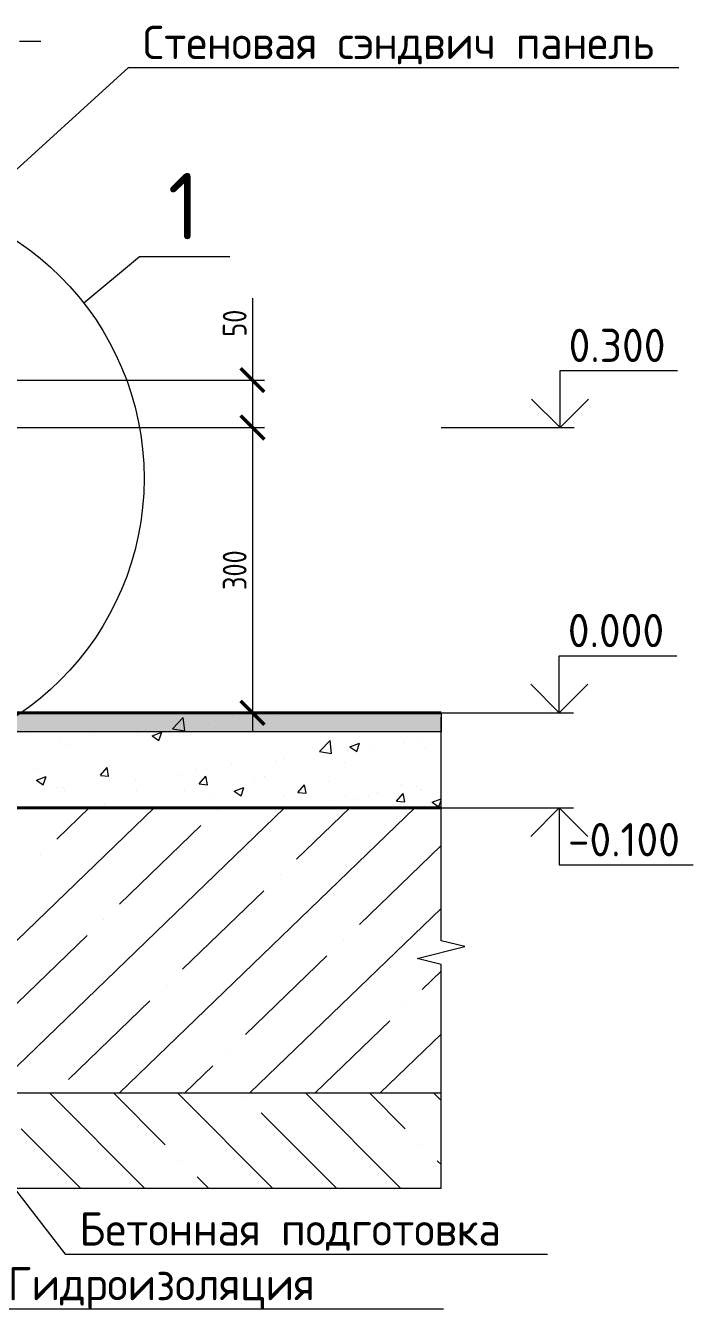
# Model space of a CAD drawing. Header units: millimetres. Extents: x -3689 to 3021565, y -698052 to -604547.
# Drawn here: x 2756854 to 2757556, y -676523 to -675172 of the extents above; entities that cross this region are included whole.
import ezdxf

# ---------------------------------------------------------------- set-up
doc = ezdxf.new("R2010")
doc.units = ezdxf.units.MM
doc.layers.get('0').update_dxf_attribs({"lineweight": 0})
for name, color, linetype, lineweight in [('_PP_Hatch', 9, 'Continuous', 9), ('_PP_Primary Line Continuous', 3, 'Continuous', 40), ('_Выноска', 7, 'Continuous', 15), ('Аннотация', 7, 'Continuous', 20), ('Штрих Бетон неармированный', 7, 'Continuous', 15)]:
    doc.layers.add(name, color=color, linetype=linetype, lineweight=lineweight)
doc.styles.add('GOST 2.304', font='CS_Gost2304.shx')
doc.styles.add('GOST-2.304_Type-B', font='GOST_Common.ttf')

# ---------------------------------------------------------------- blocks, each defined once
blk = doc.blocks.new('_ARCHTICK')
at = {"color": 0, "linetype": 'ByBlock', "const_width": 0.15}
blk.add_lwpolyline([(-0.5, -0.5), (0.5, 0.5)], dxfattribs=at)

msp = doc.modelspace()

# ---------------------------------------------------------------- hatches: boundary and pattern name
at = {"layer": '_Выноска'}
h = msp.add_hatch(color=256, dxfattribs=at)
h.dxf.hatch_style = 1
h.paths.add_polyline_path([(2756834.0086, -675895.2696), (2757290.5339, -675895.2696), (2757290.5339, -675915.2696), (2756834.0086, -675915.2696)])

# ---------------------------------------------------------------- linework, layer by layer
for p, q in [((2756820.846, -675344.713), (2756961.8196, -675216.5554)), ((2756961.8196, -675216.5554), (2757540.7893, -675216.5554)), ((2756914.5662, -675464.0922), (2756973.1421, -675415.3375)), ((2756973.1421, -675415.3375), (2757068.1421, -675415.3375)), ((2757415.7066, -675595.2696, 0.3015), (2757415.7066, -675535.2696, 0.3015)), ((2757415.7066, -675535.2696), (2757539.2066, -675535.2696)), ((2757385.7066, -675565.2696), (2757415.7066, -675595.2696)), ((2757415.7066, -675595.2696), (2757445.7066, -675565.2696)), ((2757290.5339, -675595.2696, 0.3015), (2757430.7066, -675595.2696, 0.3015)), ((2757414.9263, -675895.2696), (2757414.9263, -675835.2696)), ((2757414.9263, -675835.2696), (2757538.4263, -675835.2696)), ((2757384.9263, -675865.2696), (2757414.9263, -675895.2696)), ((2757414.9263, -675895.2696), (2757444.9263, -675865.2696)), ((2757290.5339, -675895.2696), (2757429.9263, -675895.2696)), ((2757290.5339, -675995.2696), (2757429.9263, -675995.2696)), ((2757384.9263, -676025.2696), (2757414.9263, -675995.2696)), ((2757414.9263, -675995.2696), (2757414.9263, -676055.2696)), ((2757414.9263, -675995.2696), (2757444.9263, -676025.2696)), ((2757414.9263, -676055.2696), (2757555.9263, -676055.2696)), ((2756821.7261, -676370.22), (2756895.0235, -676464.7507)), ((2756895.0235, -676464.7507), (2757402.5083, -676464.7507)), ((2756819.7252, -676522.355), (2757169.9752, -676522.355)), ((2756819.7252, -676522.355), (2757293.0586, -676522.355))]:
    msp.add_line(p, q)
at = {"layer": '_PP_Hatch', "linetype": 'Continuous', "ltscale": 10}
for p, q in [((2756834.0086, -676144.6863), (2756988.7342, -675995.2696)), ((2756834.0086, -676277.0994), (2757125.852, -675995.2696)), ((2756886.148, -676028.1294), (2756920.1754, -675995.2696)), ((2756952.3107, -676295.2696), (2757262.9698, -675995.2696)), ((2757055.0899, -675997.3972), (2757055.0899, -675997.3972)), ((2757138.3854, -676049.3728), (2757194.4109, -675995.2696)), ((2756952.3143, -676096.6465), (2757037.9607, -676013.9387)), ((2756869.0188, -676044.6709), (2756869.0188, -676044.6709)), ((2757204.5516, -676117.8899), (2757290.198, -676035.1821)), ((2757121.2561, -676065.9143), (2757121.2561, -676065.9143)), ((2757018.4805, -676165.1636), (2757104.1269, -676082.4559)), ((2756935.185, -676113.1881), (2756935.185, -676113.1881)), ((2757089.4284, -676295.2696), (2757290.5339, -676101.0642)), ((2756834.0086, -676210.8929), (2756918.0557, -676129.7296)), ((2757187.4224, -676134.4314), (2757187.4224, -676134.4314)), ((2757084.6467, -676233.6807), (2757170.2931, -676150.973)), ((2757270.7178, -676186.407), (2757290.5339, -676167.2708)), ((2757001.3512, -676181.7052), (2757001.3512, -676181.7052)), ((2756898.5755, -676280.9545), (2756984.2219, -676198.2467)), ((2757253.5886, -676202.9485), (2757253.5886, -676202.9485)), ((2757157.9873, -676295.2696), (2757236.4593, -676219.4901)), ((2757226.5462, -676295.2696), (2757290.5339, -676233.4773)), ((2757067.5174, -676250.2223), (2757067.5174, -676250.2223)), ((2757020.8696, -676295.2696), (2757050.3881, -676266.7638)), ((2756978.4679, -676395.2696), (2756878.4679, -676295.2696)), ((2757000.2147, -676349.6644), (2756945.8199, -676295.2696)), ((2757113.1718, -676395.2696), (2757013.1718, -676295.2696)), ((2757084.4046, -676299.1505), (2757084.4046, -676299.1505)), ((2757247.8756, -676395.2696), (2757147.8756, -676295.2696)), ((2757252.7844, -676332.8264), (2757215.2276, -676295.2696)), ((2757290.5339, -676303.224), (2757282.5795, -676295.2696)), ((2757180.5237, -676395.2696), (2757101.2426, -676315.9884)), ((2756911.116, -676395.2696), (2756848.6729, -676332.8264)), ((2757269.6224, -676349.6644), (2757269.6224, -676349.6644)), ((2757017.0527, -676366.5024), (2757017.0527, -676366.5024)), ((2757290.5339, -676370.5759), (2757286.4604, -676366.5024)), ((2757045.8199, -676395.2696), (2757033.8907, -676383.3404))]:
    msp.add_line(p, q, dxfattribs=at)
at = {"layer": '_PP_Primary Line Continuous'}
msp.add_line((2756834.0086, -675895.2696), (2757290.5339, -675895.2696), dxfattribs=at)
at = {"layer": '_PP_Primary Line Continuous', "ltscale": 10}
msp.add_line((2757290.5339, -675995.2696), (2756834.0086, -675995.2696), dxfattribs=at)
at = {"layer": '_Выноска'}
for p, q in [((2756847.0084, -675188.866), (2756869.4697, -675188.866)), ((2757092.1469, -675458.9895), (2757092.1469, -675545.2696)), ((2757092.1469, -675525.2696), (2757092.1469, -675615.2696)), ((2756639.2586, -675545.2696), (2757104.6469, -675545.2696)), ((2757092.1469, -675575.2696), (2757092.1469, -675915.2696)), ((2756639.2586, -675595.2696), (2757104.6469, -675595.2696)), ((2756840.2586, -675595.2696), (2757104.6469, -675595.2696)), ((2756834.0086, -675895.2696), (2757290.5339, -675895.2696)), ((2756855.1455, -675895.2696), (2757104.6469, -675895.2696)), ((2757290.5339, -675895.2696), (2757290.5339, -675915.2696)), ((2757290.5339, -675914.843), (2757290.5339, -675899.843)), ((2757290.5339, -675915.2696), (2756834.0086, -675915.2696)), ((2757290.5339, -676135.0563), (2757290.5339, -675914.843)), ((2757315.5339, -676141.3063), (2757290.5339, -676135.0563)), ((2757265.5339, -676153.8063), (2757315.5339, -676141.3063)), ((2757290.5339, -676160.0563), (2757265.5339, -676153.8063)), ((2757290.5339, -676380.2696), (2757290.5339, -676160.0563)), ((2757290.5339, -676395.2696), (2757290.5339, -676380.2696))]:
    msp.add_line(p, q, dxfattribs=at)
msp.add_circle((2756678.0617, -675648.6609), 300, dxfattribs=at)
at = {"layer": 'Аннотация', "color": 7}
for p, q in [((2757290.5339, -675995.2696), (2756834.0086, -675995.2696)), ((2756634.0086, -676295.2696), (2757290.5339, -676295.2696)), ((2756131.4019, -676395.2696), (2757290.5339, -676395.2696))]:
    msp.add_line(p, q, dxfattribs=at)
at = {"layer": 'Штрих Бетон неармированный', "linetype": 'Continuous'}
for p, q in [((2757071.4436, -675897.8326), (2757071.4436, -675897.8326)), ((2757118.6163, -675898.014), (2757118.6163, -675898.014)), ((2757277.146, -675896.5852), (2757277.146, -675896.5852)), ((2756942.084, -675904.9101), (2756942.084, -675904.9101)), ((2756980.0078, -675909.8704), (2756980.0078, -675909.8704)), ((2757007.9563, -675912.1583), (2757019.233, -675900.4056)), ((2757020.8289, -675914.1557), (2757019.2293, -675900.406)), ((2757045.487, -675907.2826), (2757045.487, -675907.2826)), ((2756857.6503, -675919.4032), (2756857.6503, -675919.4032)), ((2756888.9308, -675921.8609), (2756888.9308, -675921.8609)), ((2756925.175, -675917.0893), (2756925.175, -675917.0893)), ((2756971.1517, -675917.4766), (2756971.1517, -675917.4766)), ((2756986.5397, -675919.4785), (2756993.7414, -675924.3361)), ((2756986.5535, -675919.448), (2756996.6908, -675915.5567)), ((2756993.7426, -675924.3364), (2756996.6782, -675915.5875)), ((2757007.9536, -675912.1526), (2757020.8298, -675914.1496)), ((2757162.4713, -675936.1224), (2757173.748, -675924.3697)), ((2757175.3438, -675938.1199), (2757173.7443, -675924.3701)), ((2756895.9548, -675928.3317), (2756895.9548, -675928.3317)), ((2757162.4686, -675936.1165), (2757175.3448, -675938.1135)), ((2757192.0527, -675935.3553), (2757192.0527, -675935.3553)), ((2757194.6072, -675931.0737), (2757201.8089, -675935.9313)), ((2757194.6211, -675931.0431), (2757204.7584, -675927.1518)), ((2757201.8102, -675935.9316), (2757204.7458, -675927.1827)), ((2757215.8693, -675930.9073), (2757215.8693, -675930.9073)), ((2757252.1135, -675926.1356), (2757252.1135, -675926.1356)), ((2757266.388, -675925.1612), (2757266.388, -675925.1612)), ((2757273.841, -675933.3226), (2757273.841, -675933.3226)), ((2757069.6006, -675950.1639), (2757069.6006, -675950.1639)), ((2757116.8558, -675946.2103), (2757116.8558, -675946.2103)), ((2757124.4334, -675942.945), (2757124.4334, -675942.945)), ((2757189.4073, -675947.8156), (2757189.4073, -675947.8156)), ((2756862.5194, -675954.2404), (2756862.5194, -675954.2404)), ((2756864.9061, -675966.1441), (2756875.0434, -675962.2527)), ((2756872.0953, -675971.0324), (2756875.0309, -675962.2835)), ((2756932.1923, -675961.0913), (2756940.8461, -675961.8484)), ((2756932.1925, -675961.0898), (2756939.1722, -675952.7717)), ((2756940.8211, -675961.853), (2756939.147, -675952.7778)), ((2756939.8061, -675957.5058), (2756939.8061, -675957.5058)), ((2757017.0927, -675960.7712), (2757017.0927, -675960.7712)), ((2757033.3564, -675954.9355), (2757033.3564, -675954.9355)), ((2757036.0377, -675970.175), (2757043.0174, -675961.8569)), ((2757044.666, -675970.9384), (2757042.992, -675961.8632)), ((2757043.7265, -675955.479), (2757043.7265, -675955.479)), ((2757094.3793, -675964.0366), (2757094.3793, -675964.0366)), ((2757104.9737, -675962.3087), (2757104.9737, -675962.3087)), ((2756864.8923, -675966.1745), (2756872.094, -675971.0321)), ((2756887.0877, -675974.1922), (2756887.0877, -675974.1922)), ((2756893.046, -675973.688), (2756893.046, -675973.688)), ((2756894.1943, -675976.5281), (2756894.1943, -675976.5281)), ((2756941.9206, -675966.9733), (2756941.9206, -675966.9733)), ((2756969.3911, -675965.673), (2756969.3911, -675965.673)), ((2756970.3326, -675976.9533), (2756970.3326, -675976.9533)), ((2757020.5401, -675976.8018), (2757020.5401, -675976.8018)), ((2757036.0376, -675970.1766), (2757044.6913, -675970.9337)), ((2757072.9599, -675977.7696), (2757080.1616, -675982.6272)), ((2757072.9737, -675977.7392), (2757083.111, -675973.8478)), ((2757080.1628, -675982.6276), (2757083.0984, -675973.8786)), ((2757139.883, -675979.2603), (2757146.8627, -675970.9422)), ((2757148.511, -675980.0237), (2757146.8369, -675970.9485)), ((2757171.666, -675967.3019), (2757171.666, -675967.3019)), ((2757248.9526, -675970.5673), (2757248.9526, -675970.5673)), ((2757264.6275, -675973.3576), (2757264.6275, -675973.3576)), ((2757268.8591, -675976.0197), (2757268.8591, -675976.0197)), ((2756936.1064, -675991.2949), (2756936.1064, -675991.2949)), ((2757047.6193, -675980.2187), (2757047.6193, -675980.2187)), ((2757124.9059, -675983.4841), (2757124.9059, -675983.4841)), ((2757139.8828, -675979.2618), (2757148.5366, -675980.0189)), ((2757177.7821, -675988.0102), (2757177.7821, -675988.0102)), ((2757190.2922, -675983.5516), (2757190.2922, -675983.5516)), ((2757202.1925, -675986.7495), (2757202.1925, -675986.7495)), ((2757214.0263, -675983.2386), (2757214.0263, -675983.2386)), ((2757224.0988, -675979.6045), (2757224.0988, -675979.6045)), ((2757243.7281, -675988.3471), (2757252.3819, -675989.1042)), ((2757243.7282, -675988.3456), (2757250.7079, -675980.0275)), ((2757252.3559, -675989.1091), (2757250.6819, -675980.0339)), ((2757279.4792, -675990.0149), (2757279.4792, -675990.0149)), ((2757281.0275, -675989.3648), (2757288.2291, -675994.2224)), ((2757281.0413, -675989.3343), (2757290.5339, -675985.6904)), ((2757288.2304, -675994.2228), (2757290.5339, -675987.3576)), ((2757115.0953, -675994.4067), (2757115.0953, -675994.4067)), ((2757139.6652, -675994.0976), (2757139.6652, -675994.0976))]:
    msp.add_line(p, q, dxfattribs=at)

# ---------------------------------------------------------------- block references
at = {"layer": '_Выноска', "xscale": 25, "yscale": 25, "zscale": 25}
for p, rotation in [((2757092.1469, -675545.2696), 90), ((2757092.1469, -675595.2696), 270), ((2757092.1469, -675595.2696), 90), ((2757092.1469, -675895.2696), 270)]:
    msp.add_blockref('_ARCHTICK', p, dxfattribs=dict(at, rotation=rotation))

# ---------------------------------------------------------------- texts
at = {"style": 'GOST-2.304_Type-B'}
for s, height, p in [('Стеновая сэндвич панель', 35, (2756976.8196, -675207.5554)), ('1', 70, (2757003.1421, -675397.3375)), ('0.300', 35, (2757424.7066, -675526.2696, 0.3015)), ('0.000', 35, (2757423.9263, -675826.2696)), ('-0.100', 35, (2757423.9263, -676046.2696)), ('Бетонная подготовка', 35, (2756910.0235, -676455.7507)), ('Гидроизоляция', 35, (2756834.7252, -676513.355))]:
    msp.add_text(s, height=height, dxfattribs=at).set_placement(p)
at = {"layer": '_Выноска', "char_height": 25, "attachment_point": 5, "rotation": 90, "style": 'GOST 2.304'}
for s, insert in [('\\A1;50', (2757073.3969, -675485.4776)), ('\\A1;300', (2757073.3969, -675745.2696))]:
    msp.add_mtext(s, dxfattribs=dict(at, insert=insert))

doc.saveas('drawing.dxf')
